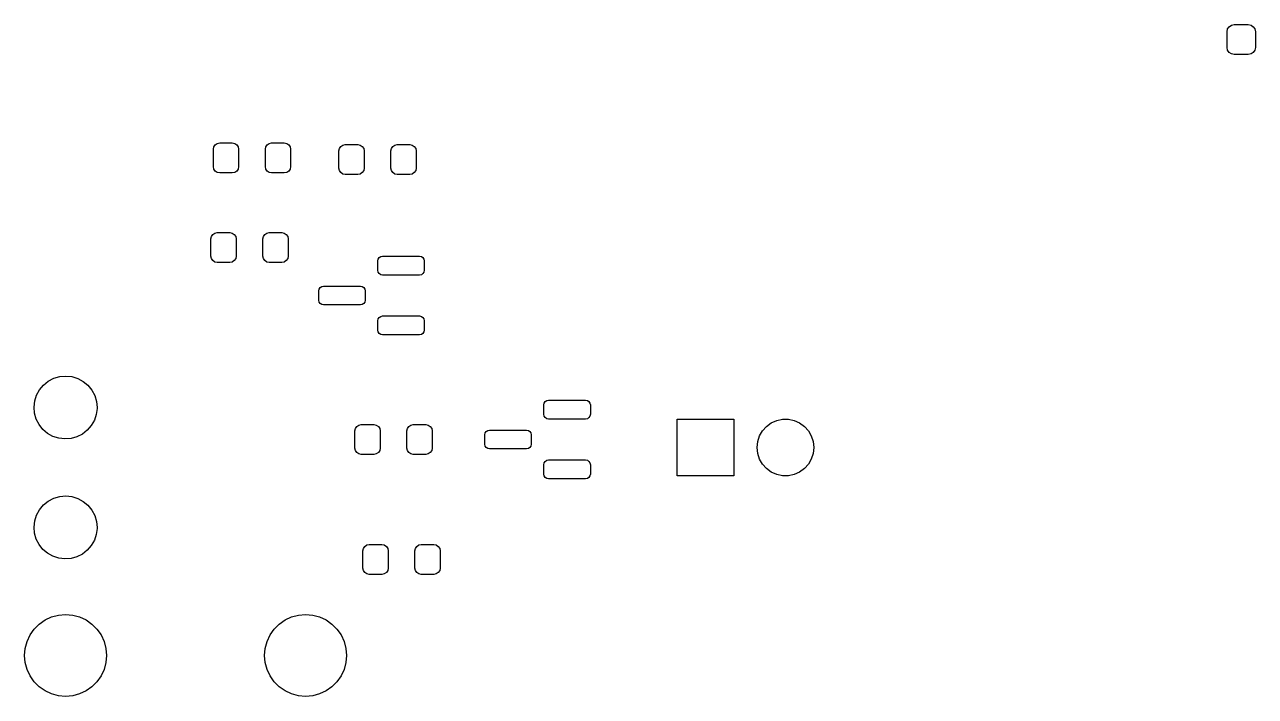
# Model space of a CAD drawing. Extents: x 109 to 191, y -153 to -46.
# Drawn here: x 110.46 to 149.53, y -152.68 to -131.35 of the extents above; entities that cross this region are included whole.
import ezdxf

# ---------------------------------------------------------------- set-up
doc = ezdxf.new("R2010")
doc.units = 0
doc.layers.add('BLACK', color=7, linetype='CONTINUOUS')

msp = doc.modelspace()

# ---------------------------------------------------------------- linework, layer by layer
at = {"layer": 'BLACK', "linetype": 'CONTINUOUS'}
for p, q in [((148.635, -131.576), (148.652, -131.49)), ((148.635, -132.076), (148.635, -131.576)), ((148.652, -131.49), (148.701, -131.417)), ((148.701, -131.417), (148.774, -131.368)), ((148.774, -131.368), (148.86, -131.351)), ((148.86, -131.351), (149.31, -131.351)), ((149.31, -131.351), (149.396, -131.368)), ((149.396, -131.368), (149.469, -131.417)), ((149.469, -131.417), (149.518, -131.49)), ((149.518, -131.49), (149.535, -131.576)), ((149.535, -131.576), (149.535, -132.076)), ((148.652, -132.162), (148.635, -132.076)), ((148.701, -132.235), (148.652, -132.162)), ((148.774, -132.284), (148.701, -132.235)), ((148.86, -132.301), (148.774, -132.284)), ((149.31, -132.301), (148.86, -132.301)), ((149.396, -132.284), (149.31, -132.301)), ((149.469, -132.235), (149.396, -132.284)), ((149.518, -132.162), (149.469, -132.235)), ((149.535, -132.076), (149.518, -132.162)), ((116.468, -135.234), (116.512, -135.169)), ((116.512, -135.169), (116.577, -135.125)), ((116.577, -135.125), (116.653, -135.11)), ((116.653, -135.11), (117.053, -135.11)), ((117.053, -135.11), (117.13, -135.125)), ((117.13, -135.125), (117.195, -135.169)), ((117.195, -135.169), (117.238, -135.234)), ((118.118, -135.234), (118.162, -135.169)), ((118.162, -135.169), (118.227, -135.125)), ((118.227, -135.125), (118.303, -135.11)), ((118.303, -135.11), (118.703, -135.11)), ((118.703, -135.11), (118.78, -135.125)), ((118.78, -135.125), (118.845, -135.169)), ((118.845, -135.169), (118.888, -135.234)), ((120.5, -135.22), (120.564, -135.176)), ((120.564, -135.176), (120.641, -135.161)), ((120.641, -135.161), (121.041, -135.161)), ((121.041, -135.161), (121.118, -135.176)), ((121.118, -135.176), (121.182, -135.22)), ((122.15, -135.22), (122.214, -135.176)), ((122.214, -135.176), (122.291, -135.161)), ((122.291, -135.161), (122.691, -135.161)), ((122.691, -135.161), (122.768, -135.176)), ((122.768, -135.176), (122.832, -135.22)), ((116.453, -135.31), (116.468, -135.234)), ((116.453, -135.86), (116.453, -135.31)), ((117.238, -135.234), (117.253, -135.31)), ((117.253, -135.31), (117.253, -135.86)), ((118.103, -135.31), (118.118, -135.234)), ((118.103, -135.86), (118.103, -135.31)), ((118.888, -135.234), (118.903, -135.31)), ((118.903, -135.31), (118.903, -135.86)), ((120.441, -135.361), (120.456, -135.284)), ((120.441, -135.911), (120.441, -135.361)), ((120.456, -135.284), (120.5, -135.22)), ((121.182, -135.22), (121.226, -135.284)), ((121.226, -135.284), (121.241, -135.361)), ((121.241, -135.361), (121.241, -135.911)), ((122.091, -135.361), (122.106, -135.284)), ((122.091, -135.911), (122.091, -135.361)), ((122.106, -135.284), (122.15, -135.22)), ((122.832, -135.22), (122.876, -135.284)), ((122.876, -135.284), (122.891, -135.361)), ((122.891, -135.361), (122.891, -135.911)), ((116.468, -135.937), (116.453, -135.86)), ((116.512, -136.002), (116.468, -135.937)), ((117.238, -135.937), (117.195, -136.002)), ((117.253, -135.86), (117.238, -135.937)), ((118.118, -135.937), (118.103, -135.86)), ((118.162, -136.002), (118.118, -135.937)), ((118.888, -135.937), (118.845, -136.002)), ((118.903, -135.86), (118.888, -135.937)), ((120.456, -135.988), (120.441, -135.911)), ((121.241, -135.911), (121.226, -135.988)), ((122.106, -135.988), (122.091, -135.911)), ((122.891, -135.911), (122.876, -135.988)), ((116.577, -136.045), (116.512, -136.002)), ((116.653, -136.06), (116.577, -136.045)), ((117.053, -136.06), (116.653, -136.06)), ((117.13, -136.045), (117.053, -136.06)), ((117.195, -136.002), (117.13, -136.045)), ((118.227, -136.045), (118.162, -136.002)), ((118.303, -136.06), (118.227, -136.045)), ((118.703, -136.06), (118.303, -136.06)), ((118.78, -136.045), (118.703, -136.06)), ((118.845, -136.002), (118.78, -136.045)), ((120.5, -136.052), (120.456, -135.988)), ((120.564, -136.096), (120.5, -136.052)), ((120.641, -136.111), (120.564, -136.096)), ((121.041, -136.111), (120.641, -136.111)), ((121.118, -136.096), (121.041, -136.111)), ((121.182, -136.052), (121.118, -136.096)), ((121.226, -135.988), (121.182, -136.052)), ((122.15, -136.052), (122.106, -135.988)), ((122.214, -136.096), (122.15, -136.052)), ((122.291, -136.111), (122.214, -136.096)), ((122.691, -136.111), (122.291, -136.111)), ((122.768, -136.096), (122.691, -136.111)), ((122.832, -136.052), (122.768, -136.096)), ((122.876, -135.988), (122.832, -136.052)), ((116.377, -138.155), (116.392, -138.078)), ((116.377, -138.705), (116.377, -138.155)), ((116.392, -138.078), (116.436, -138.014)), ((116.436, -138.014), (116.5, -137.97)), ((116.5, -137.97), (116.577, -137.955)), ((116.577, -137.955), (116.977, -137.955)), ((116.977, -137.955), (117.054, -137.97)), ((117.054, -137.97), (117.118, -138.014)), ((117.118, -138.014), (117.162, -138.078)), ((117.162, -138.078), (117.177, -138.155)), ((117.177, -138.155), (117.177, -138.705)), ((118.027, -138.155), (118.042, -138.078)), ((118.027, -138.705), (118.027, -138.155)), ((118.042, -138.078), (118.086, -138.014)), ((118.086, -138.014), (118.15, -137.97)), ((118.15, -137.97), (118.227, -137.955)), ((118.227, -137.955), (118.627, -137.955)), ((118.627, -137.955), (118.704, -137.97)), ((118.704, -137.97), (118.768, -138.014)), ((118.768, -138.014), (118.812, -138.078)), ((118.812, -138.078), (118.827, -138.155)), ((118.827, -138.155), (118.827, -138.705)), ((116.392, -138.782), (116.377, -138.705)), ((117.177, -138.705), (117.162, -138.782)), ((118.042, -138.782), (118.027, -138.705)), ((118.827, -138.705), (118.812, -138.782)), ((121.719, -138.748), (121.768, -138.715)), ((121.768, -138.715), (121.825, -138.704)), ((121.825, -138.704), (123, -138.704)), ((123, -138.704), (123.057, -138.715)), ((123.057, -138.715), (123.106, -138.748)), ((116.436, -138.846), (116.392, -138.782)), ((116.5, -138.89), (116.436, -138.846)), ((116.577, -138.905), (116.5, -138.89)), ((116.977, -138.905), (116.577, -138.905)), ((117.054, -138.89), (116.977, -138.905)), ((117.118, -138.846), (117.054, -138.89)), ((117.162, -138.782), (117.118, -138.846)), ((118.086, -138.846), (118.042, -138.782)), ((118.15, -138.89), (118.086, -138.846)), ((118.227, -138.905), (118.15, -138.89)), ((118.627, -138.905), (118.227, -138.905)), ((118.704, -138.89), (118.627, -138.905)), ((118.768, -138.846), (118.704, -138.89)), ((118.812, -138.782), (118.768, -138.846)), ((121.675, -138.854), (121.686, -138.797)), ((121.675, -139.154), (121.675, -138.854)), ((121.686, -138.797), (121.719, -138.748)), ((123.106, -138.748), (123.139, -138.797)), ((123.139, -138.797), (123.15, -138.854)), ((123.15, -138.854), (123.15, -139.154)), ((121.686, -139.211), (121.675, -139.154)), ((121.719, -139.26), (121.686, -139.211)), ((121.768, -139.293), (121.719, -139.26)), ((121.825, -139.304), (121.768, -139.293)), ((123, -139.304), (121.825, -139.304)), ((123.057, -139.293), (123, -139.304)), ((123.106, -139.26), (123.057, -139.293)), ((123.139, -139.211), (123.106, -139.26)), ((123.15, -139.154), (123.139, -139.211)), ((119.8, -139.804), (119.811, -139.747)), ((119.8, -140.104), (119.8, -139.804)), ((119.811, -139.747), (119.844, -139.698)), ((119.844, -139.698), (119.893, -139.665)), ((119.893, -139.665), (119.95, -139.654)), ((119.95, -139.654), (121.125, -139.654)), ((121.125, -139.654), (121.182, -139.665)), ((121.182, -139.665), (121.231, -139.698)), ((121.231, -139.698), (121.264, -139.747)), ((121.264, -139.747), (121.275, -139.804)), ((121.275, -139.804), (121.275, -140.104)), ((119.811, -140.161), (119.8, -140.104)), ((119.844, -140.21), (119.811, -140.161)), ((119.893, -140.243), (119.844, -140.21)), ((119.95, -140.254), (119.893, -140.243)), ((121.125, -140.254), (119.95, -140.254)), ((121.182, -140.243), (121.125, -140.254)), ((121.231, -140.21), (121.182, -140.243)), ((121.264, -140.161), (121.231, -140.21)), ((121.275, -140.104), (121.264, -140.161)), ((121.686, -140.697), (121.719, -140.648)), ((121.719, -140.648), (121.768, -140.615)), ((121.768, -140.615), (121.825, -140.604)), ((121.825, -140.604), (123, -140.604)), ((123, -140.604), (123.057, -140.615)), ((123.057, -140.615), (123.106, -140.648)), ((123.106, -140.648), (123.139, -140.697)), ((121.675, -140.754), (121.686, -140.697)), ((121.675, -141.054), (121.675, -140.754)), ((121.686, -141.111), (121.675, -141.054)), ((123.139, -140.697), (123.15, -140.754)), ((123.15, -141.054), (123.139, -141.111)), ((123.15, -140.754), (123.15, -141.054)), ((121.719, -141.16), (121.686, -141.111)), ((121.768, -141.193), (121.719, -141.16)), ((121.825, -141.204), (121.768, -141.193)), ((123, -141.204), (121.825, -141.204)), ((123.057, -141.193), (123, -141.204)), ((123.106, -141.16), (123.057, -141.193)), ((123.139, -141.111), (123.106, -141.16)), ((111.212, -142.673), (111.385, -142.583)), ((111.385, -142.583), (111.573, -142.528)), ((111.573, -142.528), (111.767, -142.51)), ((111.767, -142.51), (111.961, -142.53)), ((111.961, -142.53), (112.148, -142.588)), ((112.148, -142.588), (112.319, -142.681)), ((110.841, -143.116), (110.935, -142.945)), ((110.935, -142.945), (111.06, -142.796)), ((111.06, -142.796), (111.212, -142.673)), ((112.319, -142.681), (112.47, -142.805)), ((112.47, -142.805), (112.593, -142.957)), ((112.593, -142.957), (112.685, -143.129)), ((110.76, -143.496), (110.782, -143.302)), ((110.782, -143.302), (110.841, -143.116)), ((112.685, -143.129), (112.741, -143.316)), ((112.741, -143.316), (112.76, -143.51)), ((126.946, -143.426), (126.957, -143.369)), ((126.957, -143.369), (126.99, -143.32)), ((126.99, -143.32), (127.039, -143.287)), ((127.039, -143.287), (127.096, -143.276)), ((127.096, -143.276), (128.271, -143.276)), ((128.271, -143.276), (128.328, -143.287)), ((128.328, -143.287), (128.377, -143.32)), ((128.377, -143.32), (128.41, -143.369)), ((128.41, -143.369), (128.421, -143.426)), ((110.776, -143.691), (110.76, -143.496)), ((110.83, -143.878), (110.776, -143.691)), ((112.735, -143.732), (112.674, -143.917)), ((112.76, -143.538), (112.735, -143.732)), ((112.76, -143.51), (112.76, -143.538)), ((126.946, -143.726), (126.946, -143.426)), ((126.957, -143.783), (126.946, -143.726)), ((126.99, -143.832), (126.957, -143.783)), ((128.41, -143.783), (128.377, -143.832)), ((128.421, -143.726), (128.41, -143.783)), ((128.421, -143.426), (128.421, -143.726)), ((110.919, -144.052), (110.83, -143.878)), ((111.041, -144.205), (110.919, -144.052)), ((112.577, -144.086), (112.45, -144.234)), ((112.674, -143.917), (112.577, -144.086)), ((120.949, -144.251), (120.964, -144.174)), ((120.964, -144.174), (121.008, -144.11)), ((121.008, -144.11), (121.072, -144.066)), ((121.072, -144.066), (121.149, -144.051)), ((121.149, -144.051), (121.549, -144.051)), ((121.549, -144.051), (121.626, -144.066)), ((121.626, -144.066), (121.69, -144.11)), ((121.69, -144.11), (121.734, -144.174)), ((121.734, -144.174), (121.749, -144.251)), ((122.599, -144.251), (122.614, -144.174)), ((122.614, -144.174), (122.658, -144.11)), ((122.658, -144.11), (122.722, -144.066)), ((122.722, -144.066), (122.799, -144.051)), ((122.799, -144.051), (123.199, -144.051)), ((123.199, -144.051), (123.276, -144.066)), ((123.276, -144.066), (123.34, -144.11)), ((123.34, -144.11), (123.384, -144.174)), ((123.384, -144.174), (123.399, -144.251)), ((127.039, -143.865), (126.99, -143.832)), ((127.096, -143.876), (127.039, -143.865)), ((128.271, -143.876), (127.096, -143.876)), ((128.328, -143.865), (128.271, -143.876)), ((128.377, -143.832), (128.328, -143.865)), ((131.175, -145.68), (131.175, -143.88)), ((131.175, -143.88), (132.975, -143.88)), ((132.975, -143.88), (132.975, -145.68)), ((133.887, -144.251), (134.013, -144.111)), ((134.013, -144.111), (134.165, -144.001)), ((134.165, -144.001), (134.337, -143.924)), ((134.337, -143.924), (134.521, -143.885)), ((134.521, -143.885), (134.709, -143.885)), ((134.709, -143.885), (134.893, -143.924)), ((134.893, -143.924), (135.065, -144.001)), ((135.065, -144.001), (135.217, -144.111)), ((135.217, -144.111), (135.343, -144.251)), ((111.189, -144.331), (111.041, -144.205)), ((111.36, -144.426), (111.189, -144.331)), ((111.545, -144.487), (111.36, -144.426)), ((111.739, -144.51), (111.545, -144.487)), ((111.934, -144.495), (111.739, -144.51)), ((112.122, -144.442), (111.934, -144.495)), ((112.296, -144.354), (112.122, -144.442)), ((112.45, -144.234), (112.296, -144.354)), ((120.949, -144.801), (120.949, -144.251)), ((121.749, -144.251), (121.749, -144.801)), ((122.599, -144.801), (122.599, -144.251)), ((123.399, -144.251), (123.399, -144.801)), ((125.071, -144.376), (125.082, -144.319)), ((125.071, -144.676), (125.071, -144.376)), ((125.082, -144.319), (125.115, -144.27)), ((125.115, -144.27), (125.164, -144.237)), ((125.164, -144.237), (125.221, -144.226)), ((125.221, -144.226), (126.396, -144.226)), ((126.396, -144.226), (126.453, -144.237)), ((126.453, -144.237), (126.502, -144.27)), ((126.502, -144.27), (126.535, -144.319)), ((126.535, -144.319), (126.546, -144.376)), ((126.546, -144.376), (126.546, -144.676)), ((133.735, -144.593), (133.793, -144.414)), ((133.793, -144.414), (133.887, -144.251)), ((135.343, -144.251), (135.437, -144.414)), ((135.437, -144.414), (135.495, -144.593)), ((120.964, -144.878), (120.949, -144.801)), ((121.008, -144.942), (120.964, -144.878)), ((121.072, -144.986), (121.008, -144.942)), ((121.69, -144.942), (121.626, -144.986)), ((121.734, -144.878), (121.69, -144.942)), ((121.749, -144.801), (121.734, -144.878)), ((122.614, -144.878), (122.599, -144.801)), ((122.658, -144.942), (122.614, -144.878)), ((122.722, -144.986), (122.658, -144.942)), ((123.34, -144.942), (123.276, -144.986)), ((123.384, -144.878), (123.34, -144.942)), ((123.399, -144.801), (123.384, -144.878)), ((125.082, -144.733), (125.071, -144.676)), ((125.115, -144.782), (125.082, -144.733)), ((125.164, -144.815), (125.115, -144.782)), ((125.221, -144.826), (125.164, -144.815)), ((126.396, -144.826), (125.221, -144.826)), ((126.453, -144.815), (126.396, -144.826)), ((126.502, -144.782), (126.453, -144.815)), ((126.535, -144.733), (126.502, -144.782)), ((126.546, -144.676), (126.535, -144.733)), ((133.715, -144.78), (133.735, -144.593)), ((133.735, -144.967), (133.715, -144.78)), ((133.793, -145.146), (133.735, -144.967)), ((135.495, -144.967), (135.437, -145.146)), ((135.495, -144.593), (135.515, -144.78)), ((135.515, -144.78), (135.495, -144.967)), ((121.149, -145.001), (121.072, -144.986)), ((121.549, -145.001), (121.149, -145.001)), ((121.626, -144.986), (121.549, -145.001)), ((122.799, -145.001), (122.722, -144.986)), ((123.199, -145.001), (122.799, -145.001)), ((123.276, -144.986), (123.199, -145.001)), ((126.946, -145.326), (126.957, -145.269)), ((126.946, -145.626), (126.946, -145.326)), ((126.957, -145.269), (126.99, -145.22)), ((126.99, -145.22), (127.039, -145.187)), ((127.039, -145.187), (127.096, -145.176)), ((127.096, -145.176), (128.271, -145.176)), ((128.271, -145.176), (128.328, -145.187)), ((128.328, -145.187), (128.377, -145.22)), ((128.377, -145.22), (128.41, -145.269)), ((128.41, -145.269), (128.421, -145.326)), ((128.421, -145.326), (128.421, -145.626)), ((133.887, -145.309), (133.793, -145.146)), ((134.013, -145.449), (133.887, -145.309)), ((135.343, -145.309), (135.217, -145.449)), ((135.437, -145.146), (135.343, -145.309)), ((126.957, -145.683), (126.946, -145.626)), ((126.99, -145.732), (126.957, -145.683)), ((127.039, -145.765), (126.99, -145.732)), ((128.377, -145.732), (128.328, -145.765)), ((128.41, -145.683), (128.377, -145.732)), ((128.421, -145.626), (128.41, -145.683)), ((132.975, -145.68), (131.175, -145.68)), ((134.165, -145.559), (134.013, -145.449)), ((134.337, -145.636), (134.165, -145.559)), ((134.521, -145.675), (134.337, -145.636)), ((134.709, -145.675), (134.521, -145.675)), ((134.893, -145.636), (134.709, -145.675)), ((135.065, -145.559), (134.893, -145.636)), ((135.217, -145.449), (135.065, -145.559)), ((127.096, -145.776), (127.039, -145.765)), ((128.271, -145.776), (127.096, -145.776)), ((128.328, -145.765), (128.271, -145.776)), ((111.06, -146.606), (111.212, -146.483)), ((111.212, -146.483), (111.385, -146.393)), ((111.385, -146.393), (111.573, -146.338)), ((111.573, -146.338), (111.767, -146.32)), ((111.767, -146.32), (111.961, -146.34)), ((111.961, -146.34), (112.148, -146.398)), ((112.148, -146.398), (112.319, -146.491)), ((112.319, -146.491), (112.47, -146.615)), ((110.841, -146.926), (110.935, -146.755)), ((110.935, -146.755), (111.06, -146.606)), ((112.47, -146.615), (112.593, -146.767)), ((112.593, -146.767), (112.685, -146.939)), ((110.76, -147.306), (110.782, -147.112)), ((110.776, -147.501), (110.76, -147.306)), ((110.782, -147.112), (110.841, -146.926)), ((112.685, -146.939), (112.741, -147.126)), ((112.741, -147.126), (112.76, -147.32)), ((110.83, -147.688), (110.776, -147.501)), ((110.919, -147.862), (110.83, -147.688)), ((112.735, -147.542), (112.674, -147.727)), ((112.76, -147.348), (112.735, -147.542)), ((112.76, -147.32), (112.76, -147.348)), ((111.041, -148.015), (110.919, -147.862)), ((111.189, -148.141), (111.041, -148.015)), ((112.45, -148.044), (112.296, -148.164)), ((112.577, -147.896), (112.45, -148.044)), ((112.674, -147.727), (112.577, -147.896)), ((121.203, -148.061), (121.218, -147.984)), ((121.203, -148.611), (121.203, -148.061)), ((121.218, -147.984), (121.262, -147.92)), ((121.262, -147.92), (121.326, -147.876)), ((121.326, -147.876), (121.403, -147.861)), ((121.403, -147.861), (121.803, -147.861)), ((121.803, -147.861), (121.88, -147.876)), ((121.88, -147.876), (121.944, -147.92)), ((121.944, -147.92), (121.988, -147.984)), ((121.988, -147.984), (122.003, -148.061)), ((122.003, -148.061), (122.003, -148.611)), ((122.853, -148.061), (122.868, -147.984)), ((122.853, -148.611), (122.853, -148.061)), ((122.868, -147.984), (122.912, -147.92)), ((122.912, -147.92), (122.976, -147.876)), ((122.976, -147.876), (123.053, -147.861)), ((123.053, -147.861), (123.453, -147.861)), ((123.453, -147.861), (123.53, -147.876)), ((123.53, -147.876), (123.594, -147.92)), ((123.594, -147.92), (123.638, -147.984)), ((123.638, -147.984), (123.653, -148.061)), ((123.653, -148.061), (123.653, -148.611)), ((111.36, -148.236), (111.189, -148.141)), ((111.545, -148.297), (111.36, -148.236)), ((111.739, -148.32), (111.545, -148.297)), ((111.934, -148.305), (111.739, -148.32)), ((112.122, -148.252), (111.934, -148.305)), ((112.296, -148.164), (112.122, -148.252)), ((121.218, -148.688), (121.203, -148.611)), ((121.262, -148.752), (121.218, -148.688)), ((121.326, -148.796), (121.262, -148.752)), ((121.403, -148.811), (121.326, -148.796)), ((121.803, -148.811), (121.403, -148.811)), ((121.88, -148.796), (121.803, -148.811)), ((121.944, -148.752), (121.88, -148.796)), ((121.988, -148.688), (121.944, -148.752)), ((122.003, -148.611), (121.988, -148.688)), ((122.868, -148.688), (122.853, -148.611)), ((122.912, -148.752), (122.868, -148.688)), ((122.976, -148.796), (122.912, -148.752)), ((123.053, -148.811), (122.976, -148.796)), ((123.453, -148.811), (123.053, -148.811)), ((123.53, -148.796), (123.453, -148.811)), ((123.594, -148.752), (123.53, -148.796)), ((123.638, -148.688), (123.594, -148.752)), ((123.653, -148.611), (123.638, -148.688)), ((110.764, -150.548), (110.924, -150.388)), ((110.924, -150.388), (111.11, -150.258)), ((111.11, -150.258), (111.315, -150.162)), ((111.315, -150.162), (111.534, -150.104)), ((111.534, -150.104), (111.76, -150.084)), ((111.76, -150.084), (111.986, -150.104)), ((111.986, -150.104), (112.205, -150.162)), ((112.205, -150.162), (112.41, -150.258)), ((112.41, -150.258), (112.596, -150.388)), ((112.596, -150.388), (112.756, -150.548)), ((118.384, -150.548), (118.544, -150.388)), ((118.544, -150.388), (118.73, -150.258)), ((118.73, -150.258), (118.935, -150.162)), ((118.935, -150.162), (119.154, -150.104)), ((119.154, -150.104), (119.38, -150.084)), ((119.38, -150.084), (119.606, -150.104)), ((119.606, -150.104), (119.825, -150.162)), ((119.825, -150.162), (120.03, -150.258)), ((120.03, -150.258), (120.216, -150.388)), ((120.216, -150.388), (120.376, -150.548)), ((110.538, -150.939), (110.634, -150.734)), ((110.634, -150.734), (110.764, -150.548)), ((112.756, -150.548), (112.886, -150.734)), ((112.886, -150.734), (112.982, -150.939)), ((118.158, -150.939), (118.254, -150.734)), ((118.254, -150.734), (118.384, -150.548)), ((120.376, -150.548), (120.506, -150.734)), ((120.506, -150.734), (120.602, -150.939)), ((110.46, -151.384), (110.48, -151.158)), ((110.48, -151.158), (110.538, -150.939)), ((112.982, -150.939), (113.04, -151.158)), ((113.04, -151.158), (113.06, -151.384)), ((118.08, -151.384), (118.1, -151.158)), ((118.1, -151.158), (118.158, -150.939)), ((120.602, -150.939), (120.66, -151.158)), ((120.66, -151.158), (120.68, -151.384)), ((110.48, -151.61), (110.46, -151.384)), ((110.538, -151.829), (110.48, -151.61)), ((113.04, -151.61), (112.982, -151.829)), ((113.06, -151.384), (113.04, -151.61)), ((118.1, -151.61), (118.08, -151.384)), ((118.158, -151.829), (118.1, -151.61)), ((120.66, -151.61), (120.602, -151.829)), ((120.68, -151.384), (120.66, -151.61)), ((110.634, -152.034), (110.538, -151.829)), ((112.982, -151.829), (112.886, -152.034)), ((118.254, -152.034), (118.158, -151.829)), ((120.602, -151.829), (120.506, -152.034)), ((110.764, -152.22), (110.634, -152.034)), ((110.924, -152.38), (110.764, -152.22)), ((111.11, -152.51), (110.924, -152.38)), ((112.596, -152.38), (112.41, -152.51)), ((112.756, -152.22), (112.596, -152.38)), ((112.886, -152.034), (112.756, -152.22)), ((118.384, -152.22), (118.254, -152.034)), ((118.544, -152.38), (118.384, -152.22)), ((118.73, -152.51), (118.544, -152.38)), ((120.216, -152.38), (120.03, -152.51)), ((120.376, -152.22), (120.216, -152.38)), ((120.506, -152.034), (120.376, -152.22)), ((111.315, -152.606), (111.11, -152.51)), ((111.534, -152.664), (111.315, -152.606)), ((111.76, -152.684), (111.534, -152.664)), ((111.986, -152.664), (111.76, -152.684)), ((112.205, -152.606), (111.986, -152.664)), ((112.41, -152.51), (112.205, -152.606)), ((118.935, -152.606), (118.73, -152.51)), ((119.154, -152.664), (118.935, -152.606)), ((119.38, -152.684), (119.154, -152.664)), ((119.606, -152.664), (119.38, -152.684)), ((119.825, -152.606), (119.606, -152.664)), ((120.03, -152.51), (119.825, -152.606))]:
    msp.add_line(p, q, dxfattribs=at)

doc.saveas('drawing.dxf')
